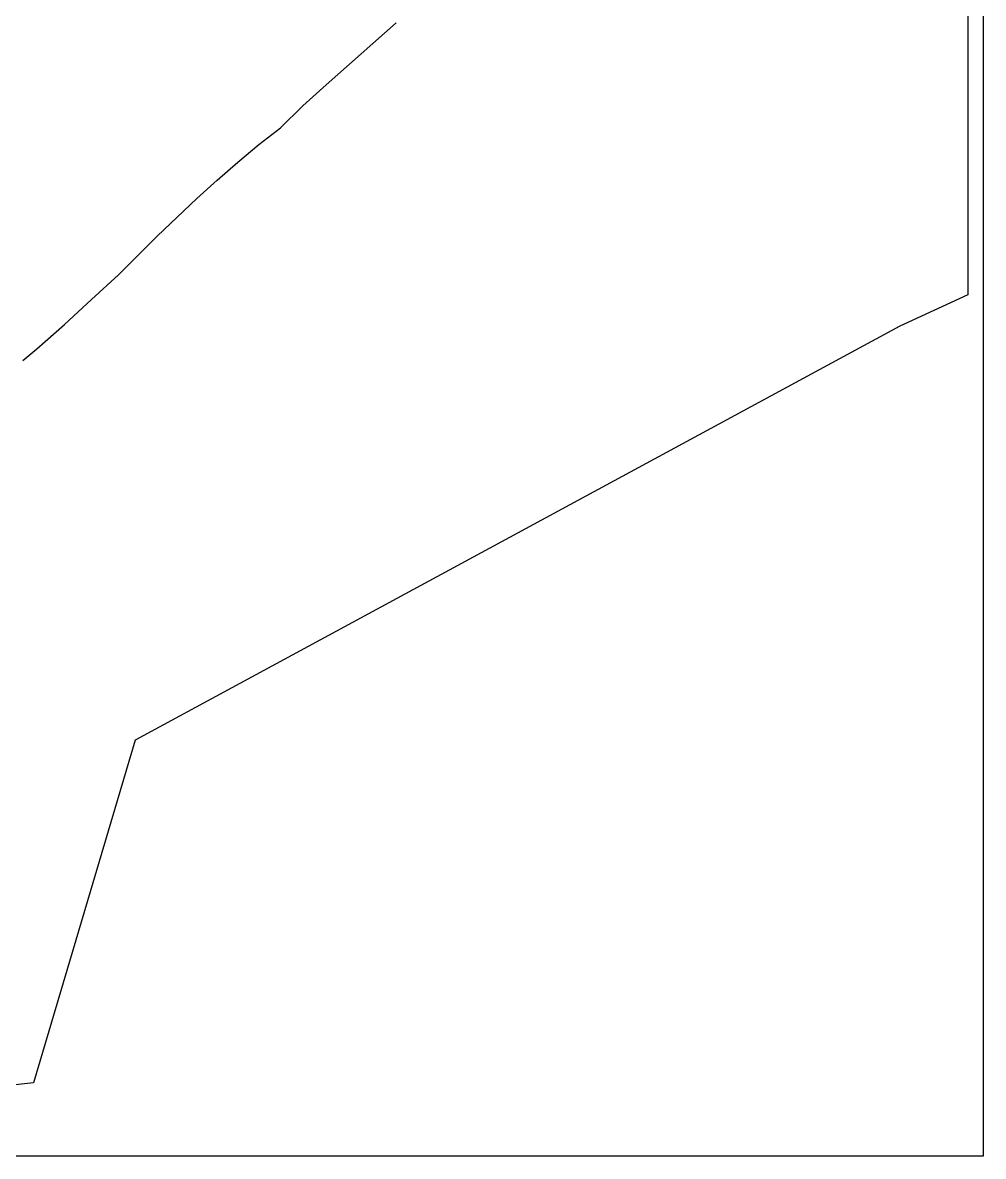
# Model space of a CAD drawing. Extents: x -1 to 598, y -1077 to 3722.
# Drawn here: x 258.9 to 598.1, y 0 to 400.4 of the extents above; entities that cross this region are included whole.
import ezdxf

# ---------------------------------------------------------------- set-up
doc = ezdxf.new("R2010")
doc.units = 0

msp = doc.modelspace()

# ---------------------------------------------------------------- linework, layer by layer
at = {"layer": 'Calque_1'}
for p, q in [((592.584, 768.799), (592.584, 304.244)), ((598.082, 772.106), (598.082, 0.000291)), ((382.59, 393.038), (390.797, 400.393)), ((366.043, 378.407), (382.59, 393.038)), ((357.893, 370.972), (366.043, 378.407)), ((349.953, 363.273), (357.893, 370.972)), ((342.304, 357.32), (349.953, 363.273)), ((334.848, 351.155), (342.304, 357.32)), ((327.559, 344.805), (334.848, 351.155)), ((320.41, 338.296), (327.559, 344.805)), ((306.435, 324.961), (320.41, 338.296)), ((292.708, 311.335), (306.435, 324.961)), ((283.215, 302.604), (292.708, 311.335)), ((273.658, 293.793), (283.215, 302.604)), ((592.584, 304.244), (568.618, 293.158)), ((263.912, 285.194), (273.658, 293.793)), ((568.618, 293.158), (298.696, 146.976)), ((258.928, 281.093), (263.912, 285.194)), ((298.696, 146.976), (262.72, 25.9823)), ((262.72, 25.9823), (71.7258, 4.1807)), ((598.082, 0.000291), (47.0844, 0.000291))]:
    msp.add_line(p, q, dxfattribs=at)

doc.saveas('drawing.dxf')
